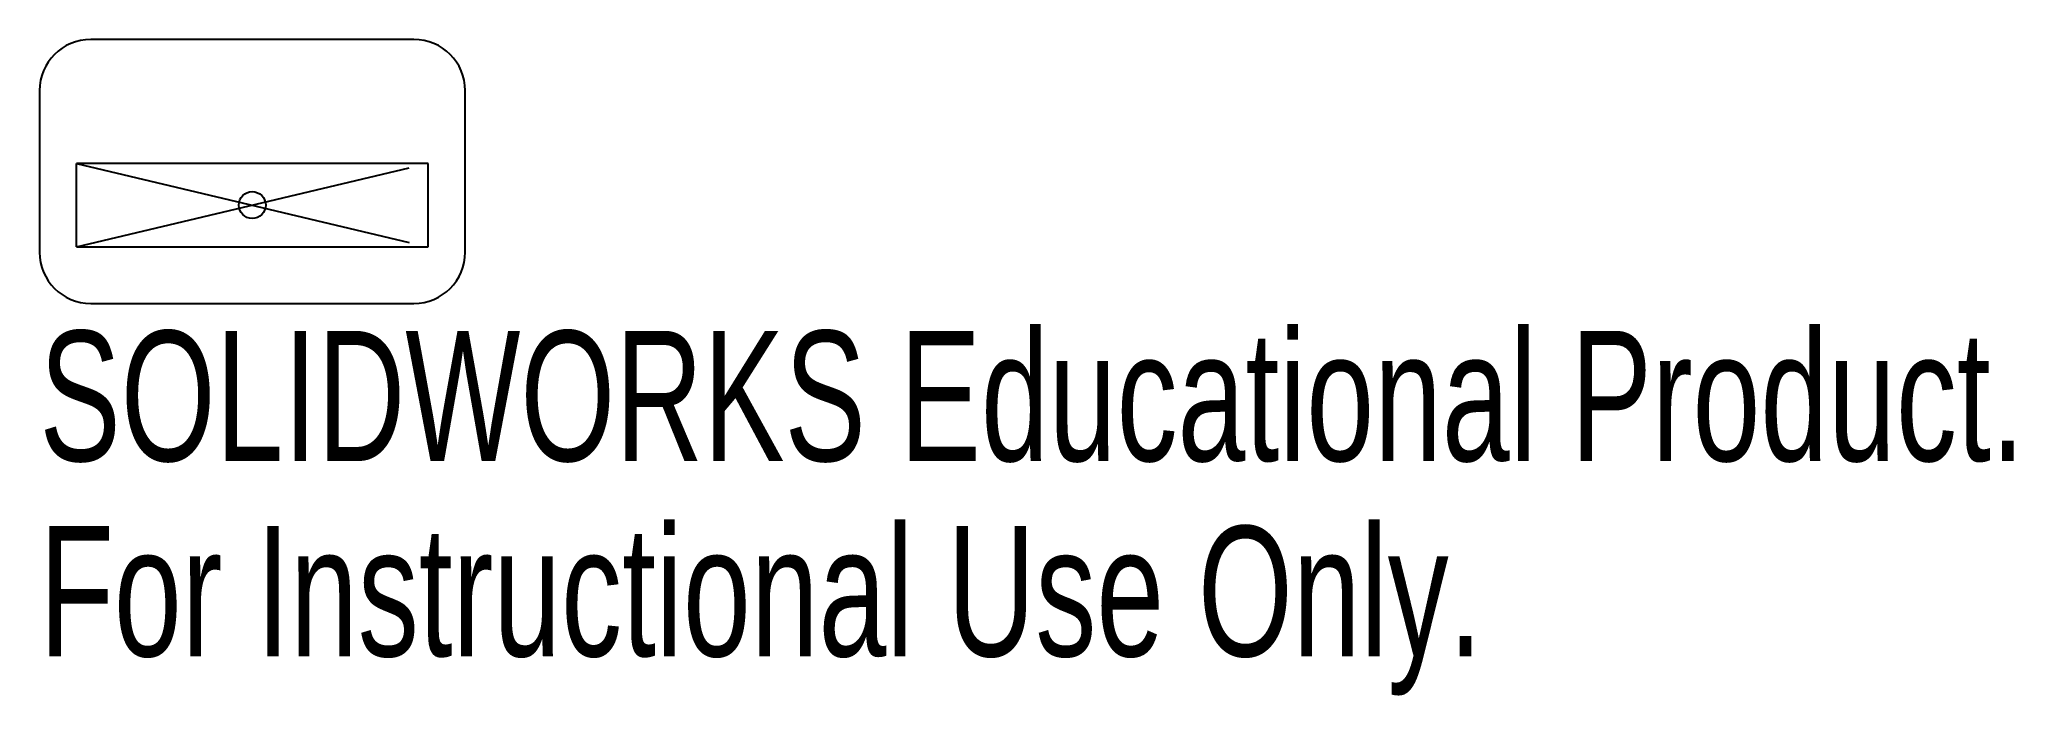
# Model space of a CAD drawing. Header units: millimetres. Extents: x -7.9 to 65.4, y -18.2 to 6.2.
import ezdxf

# ---------------------------------------------------------------- set-up
doc = ezdxf.new("R2010")
doc.units = ezdxf.units.MM
doc.linetypes.add('CENTERX2', pattern=[20.32, 12.7, -2.54, 2.54, -2.54])
doc.styles.add('SLDTEXTSTYLE0', font='TXT', dxfattribs={"width": 0.7})

msp = doc.modelspace()

# ---------------------------------------------------------------- linework, layer by layer
at = {"color": 7, "linetype": 'Continuous', "lineweight": 25}
for p, q in [((6.005, 6.15), (-5.995, 6.15)), ((-7.896, 4.25), (-7.896, -1.75)), ((7.904, -1.75), (7.904, 4.25)), ((-5.995, -3.65), (6.005, -3.65))]:
    msp.add_line(p, q, dxfattribs=at)
at = {"color": 7, "linetype": 'Continuous'}
for p, q in [((6.525, 1.55), (-6.525, 1.55)), ((-6.525, -1.55), (-6.525, 1.55)), ((6.525, -1.55), (6.525, 1.55)), ((-6.525, -1.55), (6.525, -1.55))]:
    msp.add_line(p, q, dxfattribs=at)
at = {"color": 7, "linetype": 'CENTERX2'}
for p, q in [((-6.525, 1.55), (6.525, -1.55)), ((-6.525, -1.55), (6.525, 1.55))]:
    msp.add_line(p, q, dxfattribs=at)
at = {"color": 7, "linetype": 'Continuous'}
msp.add_circle((0, 0), 0.5, dxfattribs=at)
at = {"color": 7, "linetype": 'Continuous', "lineweight": 25}
for centre, start, end in [((-5.995, 4.25), 90, 180), ((6.005, 4.25), 0, 90), ((-5.995, -1.75), 180, 270), ((6.005, -1.75), 270, 0)]:
    msp.add_arc(centre, 1.9, start, end, dxfattribs=at)

# ---------------------------------------------------------------- texts
at = {"color": 7, "linetype": 'Continuous', "char_height": 4.83362, "attachment_point": 1, "style": 'SLDTEXTSTYLE0'}
for s, insert in [('SOLIDWORKS Educational Product.', (-7.896, -4.67)), ('For Instructional Use Only.', (-7.896, -11.92))]:
    msp.add_mtext(s, dxfattribs=dict(at, insert=insert))

doc.saveas('drawing.dxf')
